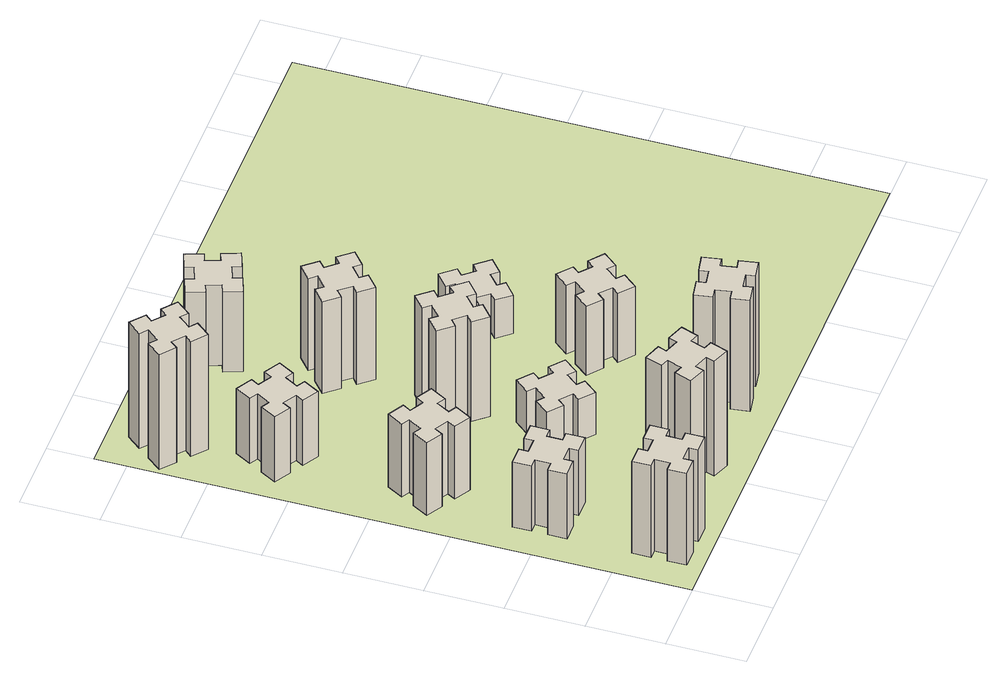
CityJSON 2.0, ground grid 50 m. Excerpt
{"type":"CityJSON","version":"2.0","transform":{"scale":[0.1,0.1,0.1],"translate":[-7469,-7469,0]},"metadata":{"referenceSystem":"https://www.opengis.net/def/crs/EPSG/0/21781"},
"CityObjects":{
"building1":{"type":"Building","attributes":{"class":"1000","function":"1000","usage":"1000","yearOfConstruction":2016,"roofType":"1000","measuredHeight":72,"storeysAboveGround":30,"storeysBelowGround":0},"geometry":[{"type":"Solid","lod":"1","boundaries":[[[[0,1,2,3,4,5,6,7,8,9,10,11,12,13,14,15,16,17,18,19]],[[17,16,20,21]],[[16,15,22,20]],[[15,14,23,22]],[[14,13,24,23]],[[13,12,25,24]],[[12,11,26,25]],[[11,10,27,26]],[[10,9,28,27]],[[9,8,29,28]],[[8,7,30,29]],[[7,6,31,30]],[[6,5,32,31]],[[5,4,33,32]],[[4,3,34,33]],[[3,2,35,34]],[[2,1,36,35]],[[1,0,37,36]],[[0,19,38,37]],[[19,18,39,38]],[[18,17,21,39]],[[24,25,26,27,28,29,30,31,32,33,34,35,36,37,38,39,21,20,22,23]]]]}]},
"building2":{"type":"Building","attributes":{"class":"1000","function":"1000","usage":"1000","yearOfConstruction":2016,"roofType":"1000","measuredHeight":51,"storeysAboveGround":30,"storeysBelowGround":0},"geometry":[{"type":"Solid","lod":"1","boundaries":[[[[40,41,42,43,44,45,46,47,48,49,50,51,52,53,54,55,56,57,58,59]],[[57,56,60,61]],[[56,55,62,60]],[[55,54,63,62]],[[54,53,64,63]],[[53,52,65,64]],[[52,51,66,65]],[[51,50,67,66]],[[50,49,68,67]],[[49,48,69,68]],[[48,47,70,69]],[[47,46,71,70]],[[46,45,72,71]],[[45,44,73,72]],[[44,43,74,73]],[[43,42,75,74]],[[42,41,76,75]],[[41,40,77,76]],[[40,59,78,77]],[[59,58,79,78]],[[58,57,61,79]],[[64,65,66,67,68,69,70,71,72,73,74,75,76,77,78,79,61,60,62,63]]]]}]},
"building3":{"type":"Building","attributes":{"class":"1000","function":"1000","usage":"1000","yearOfConstruction":2016,"roofType":"1000","measuredHeight":57,"storeysAboveGround":30,"storeysBelowGround":0},"geometry":[{"type":"Solid","lod":"1","boundaries":[[[[80,81,82,83,84,85,86,87,88,89,90,91,92,93,94,95,96,97,98,99]],[[97,96,100,101]],[[96,95,102,100]],[[95,94,103,102]],[[94,93,104,103]],[[93,92,105,104]],[[92,91,106,105]],[[91,90,107,106]],[[90,89,108,107]],[[89,88,109,108]],[[88,87,110,109]],[[87,86,111,110]],[[86,85,112,111]],[[85,84,113,112]],[[84,83,114,113]],[[83,82,115,114]],[[82,81,116,115]],[[81,80,117,116]],[[80,99,118,117]],[[99,98,119,118]],[[98,97,101,119]],[[104,105,106,107,108,109,110,111,112,113,114,115,116,117,118,119,101,100,102,103]]]]}]},
"building4":{"type":"Building","attributes":{"class":"1000","function":"1000","usage":"1000","yearOfConstruction":2016,"roofType":"1000","measuredHeight":90,"storeysAboveGround":30,"storeysBelowGround":0},"geometry":[{"type":"Solid","lod":"1","boundaries":[[[[120,121,122,123,124,125,126,127,128,129,130,131,132,133,134,135,136,137,138,139]],[[137,136,140,141]],[[136,135,142,140]],[[135,134,143,142]],[[134,133,144,143]],[[133,132,145,144]],[[132,131,146,145]],[[131,130,147,146]],[[130,129,148,147]],[[129,128,149,148]],[[128,127,150,149]],[[127,126,151,150]],[[126,125,152,151]],[[125,124,153,152]],[[124,123,154,153]],[[123,122,155,154]],[[122,121,156,155]],[[121,120,157,156]],[[120,139,158,157]],[[139,138,159,158]],[[138,137,141,159]],[[144,145,146,147,148,149,150,151,152,153,154,155,156,157,158,159,141,140,142,143]]]]}]},
"building5":{"type":"Building","attributes":{"class":"1000","function":"1000","usage":"1000","yearOfConstruction":2016,"roofType":"1000","measuredHeight":51,"storeysAboveGround":30,"storeysBelowGround":0},"geometry":[{"type":"Solid","lod":"1","boundaries":[[[[160,161,162,163,164,165,166,167,168,169,170,171,172,173,174,175,176,177,178,179]],[[177,176,180,181]],[[176,175,182,180]],[[175,174,183,182]],[[174,173,184,183]],[[173,172,185,184]],[[172,171,186,185]],[[171,170,187,186]],[[170,169,188,187]],[[169,168,189,188]],[[168,167,190,189]],[[167,166,191,190]],[[166,165,192,191]],[[165,164,193,192]],[[164,163,194,193]],[[163,162,195,194]],[[162,161,196,195]],[[161,160,197,196]],[[160,179,198,197]],[[179,178,199,198]],[[178,177,181,199]],[[184,185,186,187,188,189,190,191,192,193,194,195,196,197,198,199,181,180,182,183]]]]}]},
"building6":{"type":"Building","attributes":{"class":"1000","function":"1000","usage":"1000","yearOfConstruction":2016,"roofType":"1000","measuredHeight":90,"storeysAboveGround":30,"storeysBelowGround":0},"geometry":[{"type":"Solid","lod":"1","boundaries":[[[[200,201,202,203,204,205,206,207,208,209,210,211,212,213,214,215,216,217,218,219]],[[217,216,220,221]],[[216,215,222,220]],[[215,214,223,222]],[[214,213,224,223]],[[213,212,225,224]],[[212,211,226,225]],[[211,210,227,226]],[[210,209,228,227]],[[209,208,229,228]],[[208,207,230,229]],[[207,206,231,230]],[[206,205,232,231]],[[205,204,233,232]],[[204,203,234,233]],[[203,202,235,234]],[[202,201,236,235]],[[201,200,237,236]],[[200,219,238,237]],[[219,218,239,238]],[[218,217,221,239]],[[224,225,226,227,228,229,230,231,232,233,234,235,236,237,238,239,221,220,222,223]]]]}]},
"building7":{"type":"Building","attributes":{"class":"1000","function":"1000","usage":"1000","yearOfConstruction":2016,"roofType":"1000","measuredHeight":33,"storeysAboveGround":30,"storeysBelowGround":0},"geometry":[{"type":"Solid","lod":"1","boundaries":[[[[240,241,242,243,244,245,246,247,248,249,250,251,252,253,254,255,256,257,258,259]],[[257,256,260,261]],[[256,255,262,260]],[[255,254,263,262]],[[254,253,264,263]],[[253,252,265,264]],[[252,251,266,265]],[[251,250,267,266]],[[250,249,268,267]],[[249,248,269,268]],[[248,247,270,269]],[[247,246,271,270]],[[246,245,272,271]],[[245,244,273,272]],[[244,243,274,273]],[[243,242,275,274]],[[242,241,276,275]],[[241,240,277,276]],[[240,259,278,277]],[[259,258,279,278]],[[258,257,261,279]],[[264,265,266,267,268,269,270,271,272,273,274,275,276,277,278,279,261,260,262,263]]]]}]},
"building8":{"type":"Building","attributes":{"class":"1000","function":"1000","usage":"1000","yearOfConstruction":2016,"roofType":"1000","measuredHeight":78,"storeysAboveGround":30,"storeysBelowGround":0},"geometry":[{"type":"Solid","lod":"1","boundaries":[[[[280,281,282,283,284,285,286,287,288,289,290,291,292,293,294,295,296,297,298,299]],[[297,296,300,301]],[[296,295,302,300]],[[295,294,303,302]],[[294,293,304,303]],[[293,292,305,304]],[[292,291,306,305]],[[291,290,307,306]],[[290,289,308,307]],[[289,288,309,308]],[[288,287,310,309]],[[287,286,311,310]],[[286,285,312,311]],[[285,284,313,312]],[[284,283,314,313]],[[283,282,315,314]],[[282,281,316,315]],[[281,280,317,316]],[[280,299,318,317]],[[299,298,319,318]],[[298,297,301,319]],[[304,305,306,307,308,309,310,311,312,313,314,315,316,317,318,319,301,300,302,303]]]]}]},
"building9":{"type":"Building","attributes":{"class":"1000","function":"1000","usage":"1000","yearOfConstruction":2016,"roofType":"1000","measuredHeight":87,"storeysAboveGround":30,"storeysBelowGround":0},"geometry":[{"type":"Solid","lod":"1","boundaries":[[[[320,321,322,323,324,325,326,327,328,329,330,331,332,333,334,335,336,337,338,339]],[[337,336,340,341]],[[336,335,342,340]],[[335,334,343,342]],[[334,333,344,343]],[[333,332,345,344]],[[332,331,346,345]],[[331,330,347,346]],[[330,329,348,347]],[[329,328,349,348]],[[328,327,350,349]],[[327,326,351,350]],[[326,325,352,351]],[[325,324,353,352]],[[324,323,354,353]],[[323,322,355,354]],[[322,321,356,355]],[[321,320,357,356]],[[320,339,358,357]],[[339,338,359,358]],[[338,337,341,359]],[[344,345,346,347,348,349,350,351,352,353,354,355,356,357,358,359,341,340,342,343]]]]}]},
"building10":{"type":"Building","attributes":{"class":"1000","function":"1000","usage":"1000","yearOfConstruction":2016,"roofType":"1000","measuredHeight":72,"storeysAboveGround":30,"storeysBelowGround":0},"geometry":[{"type":"Solid","lod":"1","boundaries":[[[[360,361,362,363,364,365,366,367,368,369,370,371,372,373,374,375,376,377,378,379]],[[377,376,380,381]],[[376,375,382,380]],[[375,374,383,382]],[[374,373,384,383]],[[373,372,385,384]],[[372,371,386,385]],[[371,370,387,386]],[[370,369,388,387]],[[369,368,389,388]],[[368,367,390,389]],[[367,366,391,390]],[[366,365,392,391]],[[365,364,393,392]],[[364,363,394,393]],[[363,362,395,394]],[[362,361,396,395]],[[361,360,397,396]],[[360,379,398,397]],[[379,378,399,398]],[[378,377,381,399]],[[384,385,386,387,388,389,390,391,392,393,394,395,396,397,398,399,381,380,382,383]]]]}]},
"building11":{"type":"Building","attributes":{"class":"1000","function":"1000","usage":"1000","yearOfConstruction":2016,"roofType":"1000","measuredHeight":63,"storeysAboveGround":30,"storeysBelowGround":0},"geometry":[{"type":"Solid","lod":"1","boundaries":[[[[400,401,402,403,404,405,406,407,408,409,410,411,412,413,414,415,416,417,418,419]],[[417,416,420,421]],[[416,415,422,420]],[[415,414,423,422]],[[414,413,424,423]],[[413,412,425,424]],[[412,411,426,425]],[[411,410,427,426]],[[410,409,428,427]],[[409,408,429,428]],[[408,407,430,429]],[[407,406,431,430]],[[406,405,432,431]],[[405,404,433,432]],[[404,403,434,433]],[[403,402,435,434]],[[402,401,436,435]],[[401,400,437,436]],[[400,419,438,437]],[[419,418,439,438]],[[418,417,421,439]],[[424,425,426,427,428,429,430,431,432,433,434,435,436,437,438,439,421,420,422,423]]]]}]},
"building12":{"type":"Building","attributes":{"class":"1000","function":"1000","usage":"1000","yearOfConstruction":2016,"roofType":"1000","measuredHeight":54,"storeysAboveGround":30,"storeysBelowGround":0},"geometry":[{"type":"Solid","lod":"1","boundaries":[[[[440,441,442,443,444,445,446,447,448,449,450,451,452,453,454,455,456,457,458,459]],[[457,456,460,461]],[[456,455,462,460]],[[455,454,463,462]],[[454,453,464,463]],[[453,452,465,464]],[[452,451,466,465]],[[451,450,467,466]],[[450,449,468,467]],[[449,448,469,468]],[[448,447,470,469]],[[447,446,471,470]],[[446,445,472,471]],[[445,444,473,472]],[[444,443,474,473]],[[443,442,475,474]],[[442,441,476,475]],[[441,440,477,476]],[[440,459,478,477]],[[459,458,479,478]],[[458,457,461,479]],[[464,465,466,467,468,469,470,471,472,473,474,475,476,477,478,479,461,460,462,463]]]]}]},
"building13":{"type":"Building","attributes":{"class":"1000","function":"1000","usage":"1000","yearOfConstruction":2016,"roofType":"1000","measuredHeight":30,"storeysAboveGround":30,"storeysBelowGround":0},"geometry":[{"type":"Solid","lod":"1","boundaries":[[[[480,481,482,483,484,485,486,487,488,489,490,491,492,493,494,495,496,497,498,499]],[[497,496,500,501]],[[496,495,502,500]],[[495,494,503,502]],[[494,493,504,503]],[[493,492,505,504]],[[492,491,506,505]],[[491,490,507,506]],[[490,489,508,507]],[[489,488,509,508]],[[488,487,510,509]],[[487,486,511,510]],[[486,485,512,511]],[[485,484,513,512]],[[484,483,514,513]],[[483,482,515,514]],[[482,481,516,515]],[[481,480,517,516]],[[480,499,518,517]],[[499,498,519,518]],[[498,497,501,519]],[[504,505,506,507,508,509,510,511,512,513,514,515,516,517,518,519,501,500,502,503]]]]}]},
"landuse1":{"type":"LandUse","attributes":{"name":"plot1","function":"1010"},"geometry":[{"type":"MultiSurface","lod":"1","boundaries":[[[520,521,522,523]]]}]}
},
"vertices":[
[265,325,0],[265,225,0],[205,225,0],[205,105,0],[325,105,0],[325,165,0],[425,165,0],[425,105,0],[545,105,0],[545,225,0],[485,225,0],[485,325,0],[545,325,0],[545,445,0],[425,445,0],[425,385,0],[325,385,0],[325,445,0],[205,445,0],[205,325,0],[325,385,720],[325,445,720],[425,385,720],[425,445,720],[545,445,720],[545,325,720],[485,325,720],[485,225,720],[545,225,720],[545,105,720],[425,105,720],[425,165,720],[325,165,720],[325,105,720],[205,105,720],[205,225,720],[265,225,720],[265,325,720],[205,325,720],[205,445,720],
[265,1065,0],[265,965,0],[205,965,0],[205,845,0],[325,845,0],[325,905,0],[425,905,0],[425,845,0],[545,845,0],[545,965,0],[485,965,0],[485,1065,0],[545,1065,0],[545,1185,0],[425,1185,0],[425,1125,0],[325,1125,0],[325,1185,0],[205,1185,0],[205,1065,0],[325,1125,510],[325,1185,510],[425,1125,510],[425,1185,510],[545,1185,510],[545,1065,510],[485,1065,510],[485,965,510],[545,965,510],[545,845,510],[425,845,510],[425,905,510],[325,905,510],[325,845,510],[205,845,510],[205,965,510],[265,965,510],[265,1065,510],[205,1065,510],[205,1185,510],
[474,1826,0],[387,1876,0],[417,1928,0],[313,1988,0],[253,1884,0],[305,1854,0],[255,1767,0],[203,1797,0],[143,1693,0],[247,1633,0],[277,1685,0],[364,1635,0],[334,1583,0],[438,1523,0],[498,1627,0],[446,1657,0],[496,1744,0],[548,1714,0],[608,1818,0],[504,1878,0],[496,1744,570],[548,1714,570],[446,1657,570],[498,1627,570],[438,1523,570],[334,1583,570],[364,1635,570],[277,1685,570],[247,1633,570],[143,1693,570],[203,1797,570],[255,1767,570],[305,1854,570],[253,1884,570],[313,1988,570],[417,1928,570],[387,1876,570],[474,1826,570],[504,1878,570],[608,1818,570],
[929,460,0],[895,366,0],[839,387,0],[797,274,0],[910,233,0],[931,289,0],[1025,255,0],[1004,199,0],[1117,157,0],[1158,270,0],[1102,291,0],[1136,385,0],[1192,364,0],[1233,477,0],[1120,518,0],[1100,462,0],[1006,496,0],[1027,552,0],[914,593,0],[873,480,0],[1006,496,900],[1027,552,900],[1100,462,900],[1120,518,900],[1233,477,900],[1192,364,900],[1136,385,900],[1102,291,900],[1158,270,900],[1117,157,900],[1004,199,900],[1025,255,900],[931,289,900],[910,233,900],[797,274,900],[839,387,900],[895,366,900],[929,460,900],[873,480,900],[914,593,900],
[446,2597,0],[496,2684,0],[548,2654,0],[608,2758,0],[504,2818,0],[474,2766,0],[387,2816,0],[417,2868,0],[313,2928,0],[253,2824,0],[305,2794,0],[255,2707,0],[203,2737,0],[143,2633,0],[247,2573,0],[277,2625,0],[364,2575,0],[334,2523,0],[438,2463,0],[498,2567,0],[364,2575,510],[334,2523,510],[277,2625,510],[247,2573,510],[143,2633,510],[203,2737,510],[255,2707,510],[305,2794,510],[253,2824,510],[313,2928,510],[417,2868,510],[387,2816,510],[474,2766,510],[504,2818,510],[608,2758,510],[548,2654,510],[496,2684,510],[446,2597,510],[498,2567,510],[438,2463,510],
[384,3387,0],[308,3452,0],[346,3498,0],[254,3575,0],[177,3483,0],[223,3444,0],[159,3368,0],[113,3406,0],[36,3314,0],[128,3237,0],[166,3283,0],[243,3219,0],[204,3173,0],[296,3096,0],[373,3188,0],[327,3226,0],[392,3303,0],[438,3264,0],[515,3356,0],[423,3433,0],[392,3303,900],[438,3264,900],[327,3226,900],[373,3188,900],[296,3096,900],[204,3173,900],[243,3219,900],[166,3283,900],[128,3237,900],[36,3314,900],[113,3406,900],[159,3368,900],[223,3444,900],[177,3483,900],[254,3575,900],[346,3498,900],[308,3452,900],[384,3387,900],[423,3433,900],[515,3356,900],
[1224,1267,0],[1148,1332,0],[1186,1378,0],[1094,1455,0],[1017,1363,0],[1063,1324,0],[999,1248,0],[953,1286,0],[876,1194,0],[968,1117,0],[1006,1163,0],[1083,1099,0],[1044,1053,0],[1136,976,0],[1213,1068,0],[1167,1106,0],[1232,1183,0],[1278,1144,0],[1355,1236,0],[1263,1313,0],[1232,1183,330],[1278,1144,330],[1167,1106,330],[1213,1068,330],[1136,976,330],[1044,1053,330],[1083,1099,330],[1006,1163,330],[968,1117,330],[876,1194,330],[953,1286,330],[999,1248,330],[1063,1324,330],[1017,1363,330],[1094,1455,330],[1186,1378,330],[1148,1332,330],[1224,1267,330],[1263,1313,330],[1355,1236,330],
[1083,1972,0],[1006,1907,0],[968,1953,0],[876,1876,0],[953,1784,0],[999,1823,0],[1063,1746,0],[1017,1708,0],[1094,1616,0],[1186,1693,0],[1148,1739,0],[1224,1803,0],[1263,1757,0],[1355,1834,0],[1278,1926,0],[1232,1888,0],[1167,1964,0],[1213,2003,0],[1136,2095,0],[1044,2018,0],[1167,1964,780],[1213,2003,780],[1232,1888,780],[1278,1926,780],[1355,1834,780],[1263,1757,780],[1224,1803,780],[1148,1739,780],[1186,1693,780],[1094,1616,780],[1017,1708,780],[1063,1746,780],[999,1823,780],[953,1784,780],[876,1876,780],[968,1953,780],[1006,1907,780],[1083,1972,780],[1044,2018,780],[1136,2095,780],
[1785,492,0],[1687,475,0],[1677,534,0],[1558,513,0],[1579,395,0],[1638,405,0],[1656,307,0],[1597,297,0],[1617,178,0],[1736,199,0],[1725,258,0],[1824,276,0],[1834,217,0],[1952,237,0],[1931,356,0],[1872,345,0],[1855,444,0],[1914,454,0],[1893,572,0],[1775,551,0],[1855,444,870],[1914,454,870],[1872,345,870],[1931,356,870],[1952,237,870],[1834,217,870],[1824,276,870],[1725,258,870],[1736,199,870],[1617,178,870],[1597,297,870],[1656,307,870],[1638,405,870],[1579,395,870],[1558,513,870],[1677,534,870],[1687,475,870],[1785,492,870],[1775,551,870],[1893,572,870],
[1099,2563,0],[1163,2486,0],[1117,2448,0],[1194,2356,0],[1286,2433,0],[1248,2479,0],[1324,2543,0],[1363,2497,0],[1455,2574,0],[1378,2666,0],[1332,2628,0],[1267,2704,0],[1313,2743,0],[1236,2835,0],[1144,2758,0],[1183,2712,0],[1106,2647,0],[1068,2693,0],[976,2616,0],[1053,2524,0],[1106,2647,720],[1068,2693,720],[1183,2712,720],[1144,2758,720],[1236,2835,720],[1313,2743,720],[1267,2704,720],[1332,2628,720],[1378,2666,720],[1455,2574,720],[1363,2497,720],[1324,2543,720],[1248,2479,720],[1286,2433,720],[1194,2356,720],[1117,2448,720],[1163,2486,720],[1099,2563,720],[1053,2524,720],[976,2616,720],
[1125,3456,0],[1031,3422,0],[1010,3478,0],[897,3437,0],[939,3324,0],[995,3345,0],[1029,3251,0],[973,3230,0],[1014,3117,0],[1127,3159,0],[1106,3215,0],[1200,3249,0],[1220,3193,0],[1333,3234,0],[1292,3347,0],[1236,3326,0],[1202,3420,0],[1258,3440,0],[1217,3553,0],[1104,3512,0],[1202,3420,630],[1258,3440,630],[1236,3326,630],[1292,3347,630],[1333,3234,630],[1220,3193,630],[1200,3249,630],[1106,3215,630],[1127,3159,630],[1014,3117,630],[973,3230,630],[1029,3251,630],[995,3345,630],[939,3324,630],[897,3437,630],[1010,3478,630],[1031,3422,630],[1125,3456,630],[1104,3512,630],[1217,3553,630],
[1746,1163,0],[1823,1099,0],[1784,1053,0],[1876,976,0],[1953,1068,0],[1907,1106,0],[1972,1183,0],[2018,1144,0],[2095,1236,0],[2003,1313,0],[1964,1267,0],[1888,1332,0],[1926,1378,0],[1834,1455,0],[1757,1363,0],[1803,1324,0],[1739,1248,0],[1693,1286,0],[1616,1194,0],[1708,1117,0],[1739,1248,540],[1693,1286,540],[1803,1324,540],[1757,1363,540],[1834,1455,540],[1926,1378,540],[1888,1332,540],[1964,1267,540],[2003,1313,540],[2095,1236,540],[2018,1144,540],[1972,1183,540],[1907,1106,540],[1953,1068,540],[1876,976,540],[1784,1053,540],[1823,1099,540],[1746,1163,540],[1708,1117,540],[1616,1194,540],
[1972,1988,0],[1907,2064,0],[1953,2103,0],[1876,2195,0],[1784,2118,0],[1823,2072,0],[1746,2007,0],[1708,2053,0],[1616,1976,0],[1693,1884,0],[1739,1923,0],[1803,1846,0],[1757,1808,0],[1834,1716,0],[1926,1793,0],[1888,1839,0],[1964,1903,0],[2003,1857,0],[2095,1934,0],[2018,2026,0],[1964,1903,300],[2003,1857,300],[1888,1839,300],[1926,1793,300],[1834,1716,300],[1757,1808,300],[1803,1846,300],[1739,1923,300],[1693,1884,300],[1616,1976,300],[1708,2053,300],[1746,2007,300],[1823,2072,300],[1784,2118,300],[1876,2195,300],[1953,2103,300],[1907,2064,300],[1972,1988,300],[2018,2026,300],[2095,1934,300],
[5,3705,0],[3705,3705,0],[3705,5,0],[5,5,0]
]}
